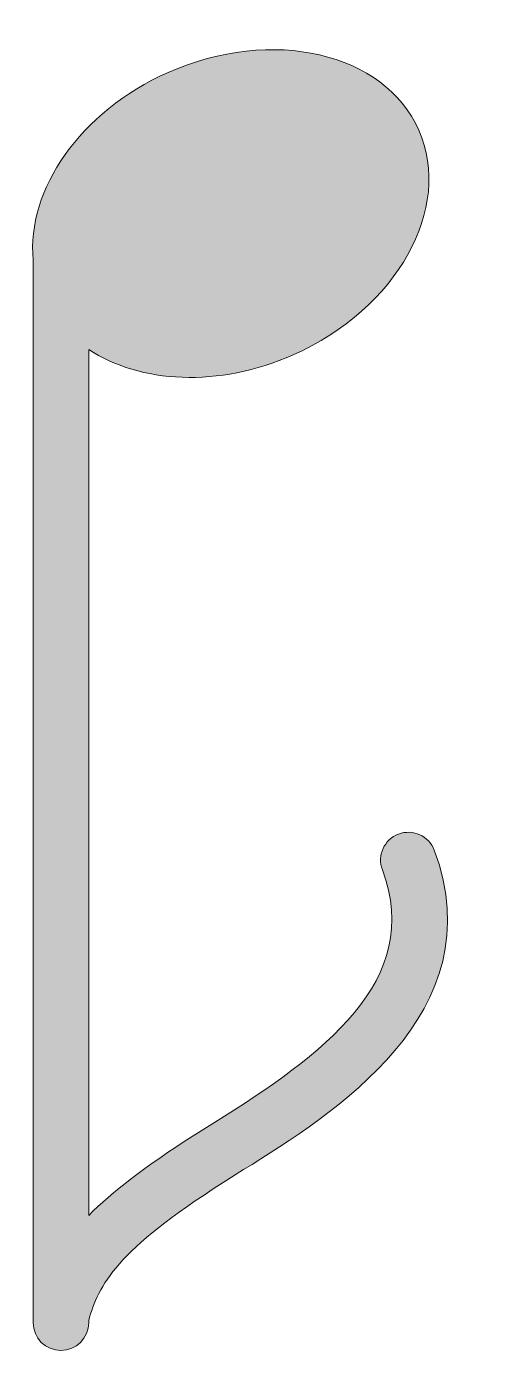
# Model space of a CAD drawing. Header units: inches. Extents: x 43.4 to 56.6, y -68.7 to -31.4.
import ezdxf

# ---------------------------------------------------------------- set-up
doc = ezdxf.new("R2010")
doc.units = ezdxf.units.IN
doc.header["$MEASUREMENT"] = 0
doc.layers.add('Layer 1', color=7, linetype='Continuous')

msp = doc.modelspace()

# ---------------------------------------------------------------- hatches: boundary and pattern name
at = {"layer": 'Layer 1', "true_color": 0x231f20}
h = msp.add_hatch(color=250, dxfattribs=at)
h.dxf.hatch_style = 2
edge = h.paths.add_edge_path()
edge.add_spline(control_points=[(54.866, -54.592), (54.714, -54.19), (54.264, -53.986), (53.855, -54.137), (53.452, -54.291), (53.25, -54.743), (53.401, -55.146), (54.58, -58.269), (51.705, -60.377), (48.662, -62.267), (48.662, -62.267), (48.064, -62.643), (48.064, -62.643), (46.701, -63.516), (45.774, -64.232), (45.118, -64.887), (45.118, -64.887), (45.118, -40.472), (45.118, -40.472), (46.564, -41.43), (48.781, -41.561), (50.888, -40.627), (53.815, -39.327), (55.4, -36.493), (54.431, -34.297), (53.457, -32.097), (50.289, -31.369), (47.357, -32.666), (44.873, -33.772), (43.363, -35.972), (43.553, -37.956), (43.553, -37.956), (43.553, -67.914), (43.553, -67.914), (43.553, -68.344), (43.903, -68.697), (44.336, -68.697), (44.767, -68.697), (45.118, -68.344), (45.118, -67.914), (45.118, -67.914), (45.118, -67.854), (45.118, -67.854), (45.397, -66.84), (45.894, -65.888), (48.907, -63.964), (48.907, -63.964), (49.488, -63.598), (49.488, -63.598), (51.972, -62.053), (56.593, -59.18), (54.866, -54.592)], knot_values=[0, 0, 0, 0, 1, 1, 1, 2, 2, 2, 3, 3, 3, 4, 4, 4, 5, 5, 5, 6, 6, 6, 7, 7, 7, 8, 8, 8, 9, 9, 9, 10, 10, 10, 11, 11, 11, 12, 12, 12, 13, 13, 13, 14, 14, 14, 15, 15, 15, 16, 16, 16, 17, 17, 17, 17], degree=3, periodic=1)

# ---------------------------------------------------------------- linework, layer by layer
at = {"layer": 'Layer 1', "lineweight": 0}
msp.add_open_spline([(54.866, -54.592), (54.714, -54.19), (54.264, -53.986), (53.855, -54.137), (53.452, -54.291), (53.25, -54.743), (53.401, -55.146), (54.58, -58.269), (51.705, -60.377), (48.662, -62.267), (48.662, -62.267), (48.064, -62.643), (48.064, -62.643), (46.701, -63.516), (45.774, -64.232), (45.118, -64.887), (45.118, -64.887), (45.118, -40.472), (45.118, -40.472), (46.564, -41.43), (48.781, -41.561), (50.888, -40.627), (53.815, -39.327), (55.4, -36.493), (54.431, -34.297), (53.457, -32.097), (50.289, -31.369), (47.357, -32.666), (44.873, -33.772), (43.363, -35.972), (43.553, -37.956), (43.553, -37.956), (43.553, -67.914), (43.553, -67.914), (43.553, -68.344), (43.903, -68.697), (44.336, -68.697), (44.767, -68.697), (45.118, -68.344), (45.118, -67.914), (45.118, -67.914), (45.118, -67.854), (45.118, -67.854), (45.397, -66.84), (45.894, -65.888), (48.907, -63.964), (48.907, -63.964), (49.488, -63.598), (49.488, -63.598), (51.972, -62.053), (56.593, -59.18), (54.866, -54.592)], degree=3, knots=[0, 0, 0, 0, 1, 1, 1, 2, 2, 2, 3, 3, 3, 4, 4, 4, 5, 5, 5, 6, 6, 6, 7, 7, 7, 8, 8, 8, 9, 9, 9, 10, 10, 10, 11, 11, 11, 12, 12, 12, 13, 13, 13, 14, 14, 14, 15, 15, 15, 16, 16, 16, 17, 17, 17, 17], dxfattribs=at)

doc.saveas('drawing.dxf')
